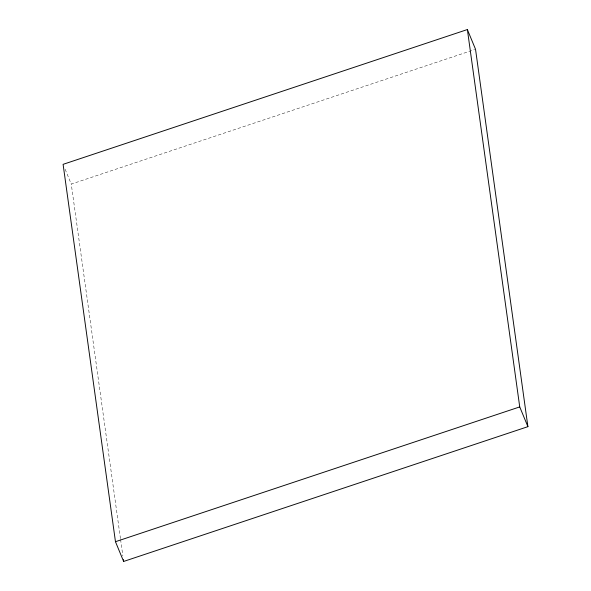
<?xml version="1.0" encoding="UTF-8"?>
<svg xmlns="http://www.w3.org/2000/svg" width="591" height="591" viewBox="0 0 591 591"><rect width="100%" height="100%" fill="white"/><g stroke="black" fill="none" stroke-linecap="round" stroke-linejoin="round"><path stroke-width="0.44" stroke-dasharray="2.96 2.22" d="M120.461 538.608L71.267 184.089L474.662 49.585M65.143 169.277L71.267 184.089M120.586 539.524L122.869 555.968"/><path stroke-width="0.89" d="M467.37 29.55L63.097 164.342L115.467 541.703L123.63 561.45L527.903 426.658L475.533 49.297L467.37 29.55L519.733 406.911L527.903 426.658M115.467 541.703L519.733 406.911M123.371 559.625L123.63 561.45"/></g></svg>
